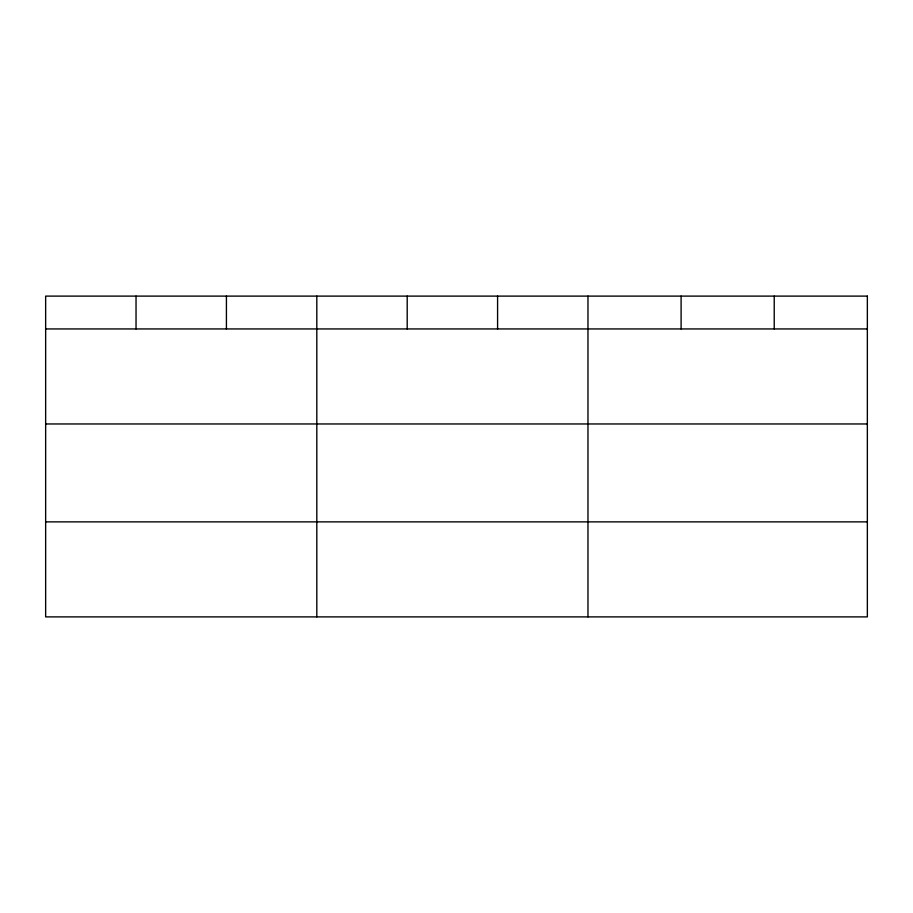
<?xml version="1.0" encoding="UTF-8"?>
<svg xmlns="http://www.w3.org/2000/svg" width="913" height="913" viewBox="0 0 913 913"><rect width="100%" height="100%" fill="white"/><g stroke="black" fill="none" stroke-linecap="round" stroke-linejoin="round"><path stroke-width="1.37" d="M45.65 328.942L867.35 328.942M45.65 423.963L867.35 423.963M45.65 521.871L867.35 521.871M774.224 296.109L774.224 328.942M681.098 296.109L681.098 328.942M587.972 296.109L587.972 616.891M497.585 296.109L497.585 328.942M407.198 296.109L407.198 328.942M316.811 296.109L316.811 616.891M226.424 296.109L226.424 328.942M136.037 296.109L136.037 328.942M867.35 296.109L45.65 296.109L45.65 616.891L867.35 616.891L867.35 296.109"/></g></svg>
